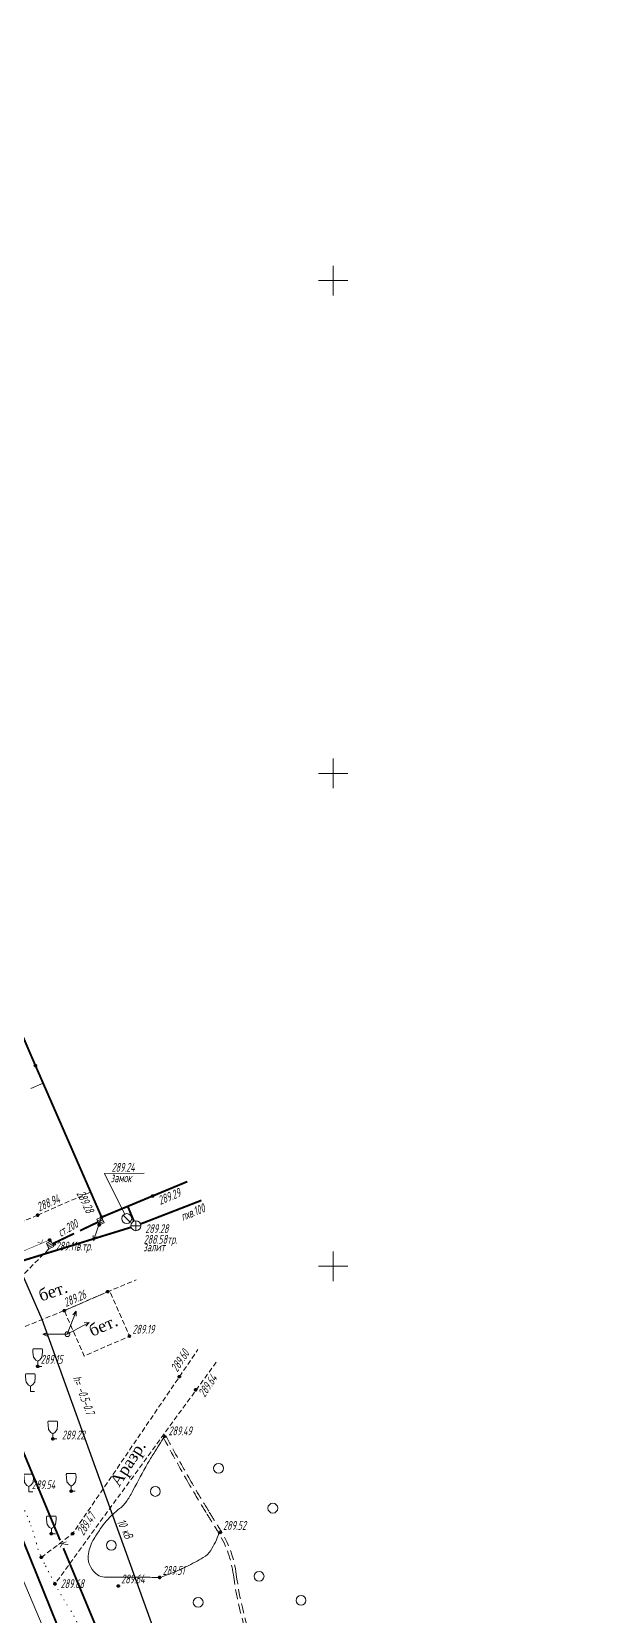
# Model space of a CAD drawing. Header units: metres. Extents: x -857 to 4713, y -766 to 4803.
# Drawn here: x 1810.2 to 1868.6, y 2247.2 to 2407.9 of the extents above; entities that cross this region are included whole.
import ezdxf

# ---------------------------------------------------------------- set-up
doc = ezdxf.new("R2010")
doc.units = ezdxf.units.M
doc.set_wipeout_variables(frame=1)
for name, pattern in [('71100000a', [1, 0, -1]), ('COMMUN', [6, 5, -1]), ('DASHED', [0.75, 0.5, -0.25]), ('DASHEDX2', [1.5, 1, -0.5])]:
    doc.linetypes.add(name, pattern=pattern)
for name, color, linetype, lineweight, transparency in [('31252100', 7, 'Continuous', 18, 0.65), ('51361800', 7, 'Continuous', 18, 0.65), ('51361990', 7, 'Continuous', 18, 0.65), ('51478610', 7, 'Continuous', 18, 0.65), ('71100000', 7, 'Continuous', 18, 0.65), ('71133200', 7, 'Continuous', 18, 0.65), ('82323000', 7, 'Continuous', 18, 0.65), ('Commun', 7, 'Continuous', 18, 0.65), ('GEO_POINTS', 7, 'Continuous', 18, 0.65), ('Grid', 7, 'Continuous', 18, 0.65), ('Otm', 7, 'Continuous', 18, 0.65), ('R_Поверхность7_CNT-MIN', 7, 'Continuous', 18, 0.65), ('Sit', 7, 'Continuous', 18, 0.65), ('Text', 7, 'Continuous', 18, 0.65), ('Text_com', 7, 'Continuous', 18, 0.65), ('Us_znak', 7, 'Continuous', 18, 0.65)]:
    doc.layers.add(name, color=color, linetype=linetype, lineweight=lineweight, transparency=transparency)
doc.styles.add('eskd', font='ESKD1.shx', dxfattribs={"width": 1.2, "oblique": 15})
doc.styles.get("Standard").update_dxf_attribs({"font": 'GOST_0.TTF', "oblique": 15})
doc.styles.add('style1', font='times.ttf', dxfattribs={"height": 1})
doc.linetypes.add('KABELww_500', pattern='A,0.0001,-0.4,[131,ltypeshp.shx,S=0.4,R=90,X=0.4,Y=-0.4],0.2,[131,ltypeshp.shx,S=0.2,R=90,X=0.4,Y=-0.2],3.6,[131,ltypeshp.shx,S=0.2,R=-90,X=-0.4,Y=0.2],0.2,[131,ltypeshp.shx,S=0.4,R=-90,X=-0.4,Y=0.4],-0.8,4,-0.4', length=9.6001)

# ---------------------------------------------------------------- blocks, each defined once
blk = doc.blocks.new('71133200')
for p, q in [((-0.924145, 3.560442), (-1.024145, 3.360442)), ((-1.024145, 3.360442), (-0.977382, 2.864397)), ((-0.024145, 3.560442), (-0.924145, 3.560442)), ((-0.024145, 3.560442), (0.875855, 3.560442)), ((0.875855, 3.560442), (0.958164, 3.395824)), ((0.975974, 2.864397), (0.958164, 3.395824)), ((-0.977382, 2.864397), (-0.861899, 1.88241)), ((-0.861899, 1.88241), (-0.374616, 1.28565)), ((-0.374616, 1.28565), (0, 1.039723)), ((0, 1.039723), (0.401375, 1.321765)), ((0, 0), (0, 1.039723)), ((0.8, 0), (0, 0)), ((0.401375, 1.321765), (0.861899, 1.88241)), ((0.861899, 1.88241), (0.975974, 2.864397))]:
    blk.add_line(p, q)
at = {"style": 'eskd', "oblique": 14.99997778}
blk.add_attdef('Z', (1.873004, -0.239356), '', height=2, dxfattribs=at)
blk = doc.blocks.new('51478610')
at = {"color": 7}
blk.add_wipeout([(0.5, 0.05), (0.48, 0.15), (0.44, 0.24), (0.39, 0.32), (0.32, 0.39), (0.24, 0.44), (0.15, 0.48), (0.05, 0.5), (-0.05, 0.5), (-0.15, 0.48), (-0.24, 0.44), (-0.32, 0.39), (-0.39, 0.32), (-0.44, 0.24), (-0.48, 0.15), (-0.5, 0.05), (-0.5, -0.05), (-0.48, -0.15), (-0.44, -0.24), (-0.39, -0.32), (-0.32, -0.39), (-0.24, -0.44), (-0.15, -0.48), (-0.05, -0.5), (0.05, -0.5), (0.15, -0.48), (0.24, -0.44), (0.32, -0.39), (0.39, -0.32), (0.44, -0.24), (0.48, -0.15), (0.5, -0.05)], dxfattribs=at)
at = {"color": 7, "const_width": 0.375}
blk.add_lwpolyline([(0.01, 0.01, 1), (-0.01, -0.01, 1), (0.01, 0.01)], format="xyb", close=True, dxfattribs=at)
blk.add_circle((0, 0), 0.5)
at = {"style": 'eskd', "oblique": 15}
blk.add_attdef('Z', (1.11, -0.78), '', height=2, dxfattribs=at)
blk = doc.blocks.new('51361990a')
at = {"color": 7}
blk.add_wipeout([(1, 0.1), (0.97, 0.3), (0.89, 0.48), (0.78, 0.64), (0.64, 0.78), (0.48, 0.89), (0.3, 0.97), (0.1, 1.01), (-0.09, 1.01), (-0.29, 0.97), (-0.47, 0.89), (-0.63, 0.78), (-0.77, 0.64), (-0.88, 0.48), (-0.96, 0.3), (-1, 0.1), (-1, -0.09), (-0.96, -0.29), (-0.88, -0.47), (-0.77, -0.63), (-0.63, -0.77), (-0.47, -0.88), (-0.29, -0.96), (-0.09, -0.99), (0.1, -0.99), (0.3, -0.96), (0.48, -0.88), (0.64, -0.77), (0.78, -0.63), (0.89, -0.47), (0.97, -0.29), (1, -0.09)], dxfattribs=at)
blk.add_line((-0.71, 0.7), (0.71, -0.7))
blk.add_circle((0, 0.01), 1)
at = {"color": 7, "style": 'eskd', "oblique": 15}
for tag, p in [('Z', (1.73, 1.41)), ('Z1', (1.73, -0.99)), ('Z2', (1.73, -3.39))]:
    blk.add_attdef(tag, p, '', height=2, dxfattribs=at)
blk = doc.blocks.new('*U242')
at = {"layer": '82323000', "ltscale": 0.5, "flags": 128}
blk.add_lwpolyline([(5192364.63, 4969049.86, 0.05, 0.05, 0), (5192365.78, 4969050.35, 0.05, 0.05, 0), (5192368.08, 4969051.33, 0.05, 0.05, 0), (5192370.38, 4969052.31, 0.05, 0.05, 0), (5192371.23, 4969052.67, 0, 0, 0)], format="xyseb", dxfattribs=at)
at = {"layer": '82323000', "linetype": 'Continuous', "ltscale": 0.5, "const_width": 0.05}
for points in [[(5192368.08, 4969051.33), (5192367.92, 4969050.93)], [(5192368.48, 4969051.17), (5192368.08, 4969051.33)], [(5192369.99, 4969052.46), (5192370.38, 4969052.31)], [(5192370.38, 4969052.31), (5192370.54, 4969052.7)], [(5192365.39, 4969050.51), (5192365.78, 4969050.35)], [(5192365.78, 4969050.35), (5192365.94, 4969050.74)]]:
    blk.add_lwpolyline(points, dxfattribs=at)
blk = doc.blocks.new('31252100a')
blk.add_circle((0, 0), 1)
blk = doc.blocks.new('51361800a')
at = {"color": 7}
blk.add_wipeout([(-0.1, 1), (-0.29, 0.96), (-0.47, 0.89), (-0.64, 0.78), (-0.78, 0.64), (-0.89, 0.47), (-0.96, 0.29), (-1, 0.1), (-1, -0.1), (-0.96, -0.29), (-0.89, -0.47), (-0.78, -0.64), (-0.64, -0.78), (-0.47, -0.89), (-0.29, -0.96), (-0.1, -1), (0.1, -1), (0.29, -0.96), (0.47, -0.89), (0.64, -0.78), (0.78, -0.64), (0.89, -0.47), (0.96, -0.29), (1, -0.1), (1, 0.1), (0.96, 0.29), (0.89, 0.47), (0.78, 0.64), (0.64, 0.78), (0.47, 0.89), (0.29, 0.96), (0.1, 1)], dxfattribs=at)
for p, q in [((-1, 0), (1, 0)), ((0, -1), (0, 1))]:
    blk.add_line(p, q)
blk.add_circle((0, 0), 1)
at = {"style": 'eskd', "oblique": 15}
for tag, p in [('Z', (1.72, 1.4)), ('Z1', (1.72, -1)), ('Z2', (1.72, -3.4))]:
    blk.add_attdef(tag, p, '', height=2, dxfattribs=at)
blk = doc.blocks.new('GRID')
at = {"layer": 'Grid', "color": 104}
blk.add_line((-1.5, 0), (1.5, 0), dxfattribs=at)
for points in [[(0, 0), (0, 1.5)], [(0, 0), (0, -1.5)]]:
    blk.add_lwpolyline(points, dxfattribs=at)
blk = doc.blocks.new('NAPR')
at = {"layer": 'Us_znak', "color": 0, "linetype": 'Continuous', "lineweight": -2}
for p in [(-0.19, 2.04), (0.19, 2.04)]:
    blk.add_line(p, (0, 2.5), dxfattribs=at)
blk.add_lwpolyline([(0, 0), (0, 2.5)], dxfattribs=at)

msp = doc.modelspace()

# ---------------------------------------------------------------- linework, layer by layer
at = {"layer": '71100000', "linetype": '71100000a', "ltscale": 0.5}
msp.add_lwpolyline([(1805.642, 2266.962, -0.0145531), (1806.457, 2265.199, -0.0242719), (1806.862, 2264.107, -0.0101888), (1807.383, 2262.336, 0.0190928), (1807.678, 2261.397, 0.0514673), (1808.715, 2259.223, -0.0434955), (1809.982, 2256.672, -0.0337971), (1810.66, 2254.529, 0.0502411), (1811.164, 2253.102, 0.0084474), (1811.593, 2252.227, 0.0040086), (1812.544, 2250.408, 0.0219301), (1814.019, 2247.91, -0.0404461), (1814.769, 2246.525, -0.0392512)], format="xyb", dxfattribs=at)
at = {"layer": 'Commun', "color": 1, "linetype": 'KABELww_500', "lineweight": 30, "elevation": 289.986, "flags": 128}
msp.add_lwpolyline([(1823.243, 2243.929), (1811.25, 2277.229), (1799.041, 2305.063), (1783.528, 2341.564), (1776.489, 2359.324)], dxfattribs=at)
at = {"layer": 'Commun', "color": 4, "linetype": 'COMMUN', "ltscale": 0.7, "const_width": 0.2, "elevation": 287.906, "flags": 128}
msp.add_lwpolyline([(1782.27, 2321.722), (1813.516, 2244.405)], dxfattribs=at)
at = {"layer": 'Commun', "color": 32, "linetype": 'COMMUN', "ltscale": 0.7, "const_width": 0.2, "elevation": 289.283, "flags": 128}
for points in [[(1820.757, 2286.742), (1819.936, 2288.717)], [(1820.757, 2286.742), (1827.412, 2289.32)], [(1820.757, 2286.742), (1803.124, 2281.303)], [(1802.812, 2280.705), (1806.816, 2269.846), (1813.065, 2254.842)], [(1813.4, 2254.038), (1831.466, 2210.66)]]:
    msp.add_lwpolyline(points, dxfattribs=at)
at = {"layer": 'GEO_POINTS', "lineweight": 60}
for centre in [(1810.567, 2302.992, 289.222), (1822.467, 2289.769, 289.294), (1810.788, 2287.825, 288.941), (1817.041, 2286.835, 289.284), (1817.282, 2287.615, 289.277), (1819.846, 2287.463, 289.239), (1820.766, 2286.732, 289.283), (1812.006, 2285.305, 289.29), (1812.495, 2284.917, 289.113), (1817.901, 2280.058, 288.715), (1813.504, 2278.137, 289.257), (1813.802, 2275.748, 289.185), (1820.109, 2275.537, 289.187), (1810.8, 2272.479, 289.152), (1825.165, 2271.433, 289.605), (1826.824, 2270.099, 289.636), (1823.658, 2265.379, 289.492), (1812.33, 2265.126, 289.222), (1814.199, 2259.815, 289.344), (1812.185, 2255.5, 289.418), (1814.34, 2255.503, 289.468), (1829.307, 2255.634, 289.525), (1811.164, 2253.102, 289.602), (1823.176, 2251.068, 289.507), (1812.544, 2250.408, 289.68), (1818.97, 2250.202, 289.642)]:
    msp.add_circle(centre, 0.06, dxfattribs=at)
at = {"layer": 'R_Поверхность7_CNT-MIN', "color": 32}
msp.add_lwpolyline([(1829.179, 2255.557, -0.0638089), (1828.354, 2253.805, -0.1199276), (1827.603, 2253.085, -0.0147791), (1825.914, 2252.17, -0.021627), (1824.717, 2251.631, -0.0076015), (1823.318, 2251.096, -0.0789087), (1823.176, 2251.068, -0.0151638), (1822.652, 2251.066, 0.0043176), (1820.813, 2251.097, 0.0049643), (1818.969, 2251.095, -0.0066246), (1817.587, 2251.097, -0.1511098), (1816.876, 2251.329, -0.1083009), (1816.181, 2252.091, -0.1525795), (1815.921, 2253.246, -0.1099138), (1816.402, 2254.799, -0.0207992), (1817.149, 2255.989, -0.0282235), (1817.783, 2256.808, -0.0506627), (1819.111, 2258.055, 0.0839062), (1819.864, 2258.862, 0.0267711), (1820.492, 2259.937, -0.0109394), (1821.946, 2262.611, -0.0085798), (1822.564, 2263.65, -0.0050714), (1823.658, 2265.379)], format="xyb", dxfattribs=at)
at = {"layer": 'Sit', "const_width": 0.2, "elevation": 288.481, "flags": 128}
msp.add_lwpolyline([(1793.816, 2341.847), (1810.567, 2302.992), (1817.282, 2287.615), (1825.973, 2291.226)], dxfattribs=at)
at = {"layer": 'Sit', "flags": 128}
for points, elevation in [([(1810.102, 2300.665), (1811.346, 2301.209)], 288.481), ([(1819.612, 2287.955), (1817.564, 2292.038), (1821.59, 2292.076)], 289.239), ([(1817.351, 2287.458), (1816.862, 2287.245)], 288.481), ([(1817.406, 2287.332), (1816.917, 2287.118)], 288.481), ([(1817.471, 2287.183), (1816.982, 2286.97)], 288.481), ([(1812.239, 2285.05), (1811.75, 2284.837)], 289.282), ([(1812.3, 2284.911), (1811.811, 2284.697)], 289.282), ([(1812.363, 2284.765), (1811.874, 2284.552)], 289.282), ([(1797.789, 2277.725), (1801.462, 2269.121), (1806.568, 2257.188), (1817.197, 2232.163), (1825.138, 2213.415), (1831.369, 2198.714), (1836.206, 2187.292), (1841.172, 2175.765), (1848.679, 2158.042), (1853.018, 2147.747)], 287.59)]:
    msp.add_lwpolyline(points, dxfattribs=dict(at, elevation=elevation))
at = {"layer": 'Sit', "linetype": 'DASHED', "flags": 128}
for points, elevation in [([(1810.788, 2287.825), (1816.165, 2290.173)], 288.941), ([(1810.788, 2287.825), (1804.315, 2285.051)], 288.941), ([(1797.789, 2277.725), (1801.991, 2278.397), (1803.653, 2278.716), (1807.625, 2280.061), (1811.934, 2284.414)], 287.59), ([(1801.462, 2269.121), (1806.362, 2275.261), (1813.504, 2278.137), (1817.901, 2280.058), (1820.776, 2281.25)], 287.59), ([(1811.164, 2253.102), (1814.34, 2255.503), (1827.049, 2274.184)], 289.602), ([(1828.921, 2272.903), (1812.544, 2250.408)], 289.636)]:
    msp.add_lwpolyline(points, dxfattribs=dict(at, elevation=elevation))
at = {"layer": 'Sit', "linetype": 'COMMUN', "ltscale": 0.7, "const_width": 0.2, "elevation": 289.282, "flags": 128}
for points in [[(1815.083, 2286.242), (1816.917, 2287.118)], [(1812.3, 2284.911), (1814.493, 2285.96)]]:
    msp.add_lwpolyline(points, dxfattribs=at)
at = {"layer": 'Sit', "flags": 128}
for points, elevation in [([(1817.282, 2287.615), (1816.794, 2287.401), (1817.041, 2286.835), (1817.53, 2287.049)], 288.481), ([(1812.176, 2285.194), (1811.687, 2284.98), (1811.934, 2284.414), (1812.423, 2284.628)], 289.282)]:
    msp.add_lwpolyline(points, close=True, dxfattribs=dict(at, elevation=elevation))
at = {"layer": 'Sit', "linetype": 'DASHED', "elevation": 287.59, "flags": 128}
msp.add_lwpolyline([(1813.504, 2278.137), (1818.097, 2280.143), (1820.109, 2275.537), (1815.517, 2273.531)], close=True, dxfattribs=at)
at = {"layer": 'Sit', "linetype": 'DASHEDX2'}
for points in [[(1823.791, 2265.449, 0.0074123), (1826.118, 2261.217, 0.0087215), (1828.211, 2257.687, 0.0019605), (1829.052, 2256.335, -0.0042809), (1829.435, 2255.712, -0.1042646), (1830.949, 2251.372, 0.059888), (1832.859, 2243.807, 0.0362234), (1834.434, 2240.456, -0.0398586), (1835.861, 2237.361, -0.1439812), (1836.321, 2230.449, 0.1310185), (1836.626, 2223.039, 0.0070176), (1837.62, 2219.993, 0.034867), (1837.863, 2219.417, 0.0092745), (1838.672, 2217.891, -0.0080284), (1839.617, 2216.12, -0.0122891), (1842.617, 2209.9, 0.0114837), (1845.811, 2203.252, 0.0225265), (1849.488, 2196.768, -0.0192317), (1853.859, 2189.178, -0.0105928), (1854.305, 2188.283, -0.001501), (1857.285, 2181.93, -0.041545), (1859.751, 2175.229, -0.0293459), (1861.861, 2165.369, -0.0293459)], [(1823.526, 2265.308, 0.0074123), (1825.858, 2261.069, 0.0087215), (1827.955, 2257.53, 0.0019605), (1828.798, 2256.176, -0.0042809), (1829.179, 2255.557, -0.1042646), (1830.651, 2251.333, 0.059888), (1832.579, 2243.699, 0.0362234), (1834.172, 2240.309, -0.0398586), (1835.58, 2237.257, -0.1439812), (1836.029, 2230.514, 0.1310185), (1836.339, 2222.95, 0.0070176), (1837.336, 2219.896, 0.034867), (1837.596, 2219.281, 0.0092745), (1838.41, 2217.745, -0.0080284), (1839.35, 2215.984, -0.0122891), (1842.344, 2209.777, 0.0114837), (1845.544, 2203.116, 0.0225265), (1849.234, 2196.608, -0.0192317), (1853.593, 2189.038, -0.0105928), (1854.034, 2188.154, -0.001501), (1857.013, 2181.804, -0.041545), (1859.462, 2175.149, -0.0293459), (1861.564, 2165.324, -0.0293459)]]:
    msp.add_lwpolyline(points, format="xyb", dxfattribs=at)

# ---------------------------------------------------------------- block references
at = {"layer": '31252100', "color": 7, "xscale": 0.5, "yscale": 0.5, "zscale": 0.5}
for p in [(1829.144, 2262.137), (1822.73, 2259.791), (1834.654, 2258.094), (1818.269, 2254.331), (1833.261, 2251.182), (1827.078, 2248.536), (1837.516, 2248.742)]:
    msp.add_blockref('31252100a', p, dxfattribs=at)
at = {"layer": '71133200', "color": 7, "xscale": 0.5, "yscale": 0.5, "zscale": 0.5}
for p in [(1810.8, 2272.479, 289.152), (1810.061, 2269.935, 288.105), (1812.33, 2265.126, 289.222), (1809.896, 2259.764, 289.544), (1814.199, 2259.815, 289.344), (1812.185, 2255.5, 289.418)]:
    msp.add_blockref('71133200', p, dxfattribs=at)
at = {"layer": '82323000', "color": 7}
msp.add_blockref('*U242', (-5190559.223, -4966767.36), dxfattribs=at)
at = {"layer": 'Grid', "color": 7, "linetype": 'Continuous'}
for p in [(1840.777, 2382.64), (1840.777, 2332.64), (1840.777, 2282.64)]:
    msp.add_blockref('GRID', p, dxfattribs=at)
at = {"layer": 'Sit', "color": 7, "linetype": 'Continuous', "rotation": 160.4537178631002}
msp.add_blockref('NAPR', (1817.282, 2287.615, 288.481), dxfattribs=at)

# ---------------------------------------------------------------- texts
at = {"layer": 'Otm', "oblique": 13, "width": 0.8}
for s, p in [('289.24', (1818.292, 2292.217, 289.239)), ('289.11в.тр.', (1812.61, 2284.229, 289.283)), ('289.19', (1820.409, 2275.797, 289.187)), ('289.15', (1811.1, 2272.739, 289.152)), ('289.22', (1813.255, 2265.071, 289.222)), ('289.49', (1824.065, 2265.484, 289.492)), ('289.54', (1810.196, 2260.024, 289.544)), ('289.52', (1829.607, 2255.894, 289.525)), ('289.64', (1819.27, 2250.462, 289.642)), ('289.51', (1823.476, 2251.328, 289.507)), ('289.68', (1813.123, 2249.986, 289.68))]:
    msp.add_text(s, height=0.9, dxfattribs=at).set_placement(p)
for s, rotation, p in [('288.94', 23.59105, (1810.959, 2288.183, 288.941)), ('289.28', 296.11671, (1814.705, 2290.039, 289.277)), ('289.29', 22.56329, (1823.242, 2288.848, 289.294)), ('289.26', 23.59808, (1813.675, 2278.496, 289.257)), ('289.60', 57.00147, (1824.968, 2271.841, 289.605)), ('289.64', 56.32806, (1827.753, 2269.285, 289.636)), ('289.47', 56.37432, (1815.447, 2255.258, 289.468))]:
    msp.add_text(s, height=0.9, rotation=rotation, dxfattribs=at).set_placement(p)
at = {"layer": 'Text', "style": 'style1'}
for s, rotation, p in [('бет.', 19.00639, (1811.142, 2279.047)), ('бет.', 23.36892, (1816.322, 2275.475)), ('Аразр.', 56.88494, (1819.05, 2260.168, -579.585))]:
    msp.add_text(s, height=1.2, rotation=rotation, dxfattribs=at).set_placement(p)
at = {"layer": 'Text_com', "oblique": 13, "width": 0.8}
for s, p in [('замок', (1818.203, 2291.157, 289.283)), ('289.28', (1821.714, 2285.996, 289.283)), ('залит', (1821.515, 2284.149, 289.283)), ('288.58тр.', (1821.545, 2284.92, 289.283))]:
    msp.add_text(s, height=0.9, dxfattribs=at).set_placement(p)
for s, rotation, p in [('пхв.100', 22.31336, (1825.532, 2287.223, 858.542)), ('ст.200', 29.46947, (1813.144, 2285.607, 858.542)), ('К', 300.35856, (1812.819, 2254.503, 286.771))]:
    msp.add_text(s, height=0.9, rotation=rotation, dxfattribs=at).set_placement(p)
at = {"layer": 'Text_com', "color": 1, "oblique": 13, "width": 0.8}
for s, rotation, p in [('h= -0.5-0.7', 290.28535, (1814.329, 2271.33, 568.007)), ('10 кВ ', 295.65484, (1818.825, 2256.713, 568.007))]:
    msp.add_text(s, height=0.9, rotation=rotation, dxfattribs=at).set_placement(p)

# ---------------------------------------------------------------- next in the draw order: block references
at = {"layer": '51361990', "color": 7, "xscale": 0.5, "yscale": 0.5, "zscale": 0.5}
msp.add_blockref('51361990a', (1819.836, 2287.472, 289.239), dxfattribs=at)
at = {"layer": '51478610', "color": 7, "xscale": 0.5, "yscale": 0.5, "zscale": 0.5}
msp.add_blockref('51478610', (1813.802, 2275.748, 289.185), dxfattribs=at)

# ---------------------------------------------------------------- next in the draw order: block references
at = {"layer": '51361800', "color": 7, "xscale": 0.5, "yscale": 0.5, "zscale": 0.5}
msp.add_blockref('51361800a', (1820.757, 2286.742, 289.283), dxfattribs=at)
at = {"layer": 'Sit', "color": 7, "linetype": 'Continuous'}
for rotation in [339.2990695066633, 90.28804127817497]:
    msp.add_blockref('NAPR', (1813.802, 2275.748, 289.185), dxfattribs=dict(at, rotation=rotation))
at = {"layer": 'Sit', "color": 7, "linetype": 'Continuous', "xscale": -1, "rotation": 298.4004378893628}
msp.add_blockref('NAPR', (1813.802, 2275.748, 289.185), dxfattribs=at)

# ---------------------------------------------------------------- next in the draw order: linework, layer by layer
msp.add_circle((1927.819, 2018.595), 2784.802)

doc.saveas('drawing.dxf')
